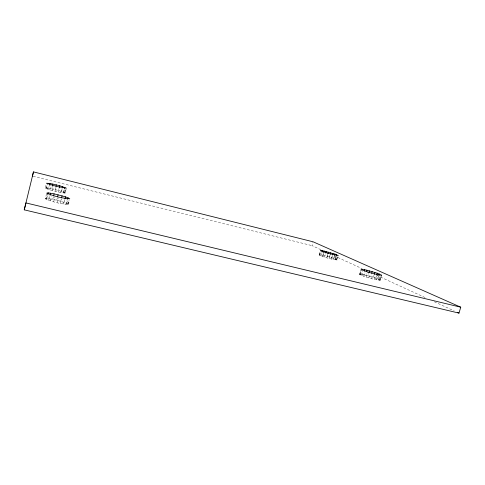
<?xml version="1.0" encoding="UTF-8"?>
<svg xmlns="http://www.w3.org/2000/svg" width="485" height="485" viewBox="0 0 485 485"><rect width="100%" height="100%" fill="white"/><g stroke="black" fill="none" stroke-linecap="round" stroke-linejoin="round"><path stroke-width="0.36" stroke-dasharray="2.42 1.82" d="M337.081 260.027C331.873 257.262 325.326 255.807 319.336 254.904C324.41 257.662 331.122 259.154 337.081 260.027L338.33 255.45M45.293 198.814L45.366 198.504C53.174 198.995 60.995 201.045 68.209 204.046L68.385 204.415C60.522 204.064 52.513 201.936 45.293 198.814L46.766 192.854M66.172 188.853L65.142 193.012L64.45 193.072L58.212 192.005L49.797 189.835L45.293 188.131L46.554 183.045M46.057 188.55L46.918 185.052M45.293 188.131L46.554 187.919L47.578 183.773M47.585 189.126L48.451 185.622M46.554 187.919L48.742 188.247L49.591 184.803M46.184 199.341L47.597 193.648M46.76 198.468L47.627 194.958M49.797 189.835L51.016 184.924M47.966 200.05L49.027 195.77M48.742 188.247L51.671 188.823L52.35 186.082M49.3 198.795L49.997 195.995M52.489 190.605L53.538 186.385M50.549 200.899L51.616 196.607M52.701 199.432L53.392 196.643M51.671 188.823L55.102 189.617L55.611 187.568M55.357 191.345L56.405 187.125M53.689 201.802L54.938 196.789M65.142 193.012L63.735 192.151L58.546 190.514L59.055 188.465M58.212 192.005L59.085 188.501M56.69 200.329L57.382 197.547M57.036 202.663L58.279 197.65M60.855 192.551L61.904 188.356M61.504 191.387L62.353 187.956M60.686 201.366L61.377 198.589M60.358 203.421L61.425 199.129M63.008 192.915L63.874 189.429M63.735 192.151L64.42 189.399M64.45 193.072L65.493 188.901M65.002 192.733L65.863 189.283M63.432 204.021L64.499 199.747M64.123 202.39L64.814 199.608M65.924 204.403L67.166 199.438M66.724 203.312L67.773 199.129M67.597 204.537L68.658 200.293M68.209 204.046L69.258 199.838M68.385 204.415L69.44 200.19M320.949 249.733L312.019 245.634L312.91 242.433M319.269 255.068L320.5 250.672M319.336 254.904L320.209 251.776M319.821 255.401L321.209 250.539M320.955 255.88L322.022 252.188M322.567 256.456L323.804 252.024M322.901 255.437L323.713 252.533M324.568 257.105L325.811 252.661M327.139 256.48L327.745 254.304M326.86 257.796L327.745 254.613M329.473 257.129L330.079 254.952M329.248 258.456L330.491 254.007M331.722 257.802L332.328 255.625M331.522 259.045L332.771 254.595M333.704 258.438L334.517 255.534M333.571 259.523L334.638 255.71M335.323 259.02L336.141 256.104M335.274 259.863L336.517 255.425M336.493 259.499L337.372 256.371M336.469 260.033L337.712 255.607M381.653 275.195L380.204 280.251C373.147 279.578 366.078 277.359 359.591 274.48L360.543 270.636M359.591 274.48L360.816 270.163M359.524 274.225L360.143 274.171L361.161 270.594M360.367 274.928L361.804 269.878M360.143 274.171L361.428 274.322L362.44 270.757M361.804 275.541L362.835 271.921M361.428 274.322L363.283 274.674L363.889 272.54M363.78 276.268L365.017 271.909M363.283 274.674L365.538 275.189L366.139 273.055M366.169 277.056L367.618 271.964M365.538 275.189L368.066 275.838L368.673 273.704M368.867 277.875L369.958 274.049M380.204 280.251L377.742 278.881L370.758 276.589L371.771 273.037M371.631 278.651L372.729 274.825M373.395 277.39L374.008 275.256M374.232 279.318L375.329 275.492M375.76 278.166L376.778 274.601M376.53 279.839L377.991 274.74M377.742 278.881L378.761 275.31M378.391 280.185L379.846 275.098M379.221 279.505L380.246 275.923M379.646 280.324L381.095 275.256M380.064 279.972L381.507 274.934M33.162 176.31L312.019 245.634M55.102 189.617L58.546 190.514M368.066 275.838L370.758 276.589M334.001 255.722L362.156 268.654M376.584 275.274L425.345 297.663M434.275 301.761L454.19 310.903"/><path stroke-width="0.73" d="M24.25 209.841L33.465 171.89L313.086 241.791L460.75 307.193L458.998 313.11L24.25 209.841L25.947 202.93L460.75 307.193M32.428 176.128L33.465 171.89M49.591 184.803L49.931 183.427L59.734 185.725L66.348 188.162L56.581 186.428L46.499 183.251L49.931 183.427M47.803 194.255L48.148 192.848L54.084 193.854L65.511 196.825L69.791 198.783C61.928 198.292 53.968 196.176 46.699 193.139L48.148 192.848M52.519 185.391L52.859 184.021M50.167 195.297L50.689 193.2M53.568 195.946L54.084 193.854M55.951 186.198L56.296 184.827M59.225 187.78L59.734 185.725M57.551 196.855L58.073 194.77M62.353 187.956L62.698 186.586M61.546 197.892L62.068 195.813M64.59 188.713L64.935 187.337M64.99 198.917L65.511 196.825M67.773 199.129L68.118 197.734M322.022 252.188L322.428 250.733L324.119 251.084L334.923 254.079L338.324 255.613L328.103 253.346L320.5 250.672L322.428 250.733M323.713 252.533L324.119 251.084M325.726 253.006L326.132 251.557M327.951 253.582L328.357 252.133M330.285 254.231L330.691 252.776M332.534 254.898L332.94 253.449M334.517 255.534L334.923 254.079M336.141 256.104L336.554 254.643M364.29 271.115L364.696 269.696L366.951 270.218L377.184 273.176L381.653 275.195L377.991 274.74L370.322 272.776L363.247 270.472L360.949 269.205L364.696 269.696M366.545 271.636L366.951 270.218M368.879 272.994L369.485 270.866M371.771 273.037L372.177 271.618M374.208 274.54L374.82 272.412M376.778 274.601L377.184 273.176M378.761 275.31L379.173 273.879M457.628 312.479L458.998 313.11"/></g></svg>
